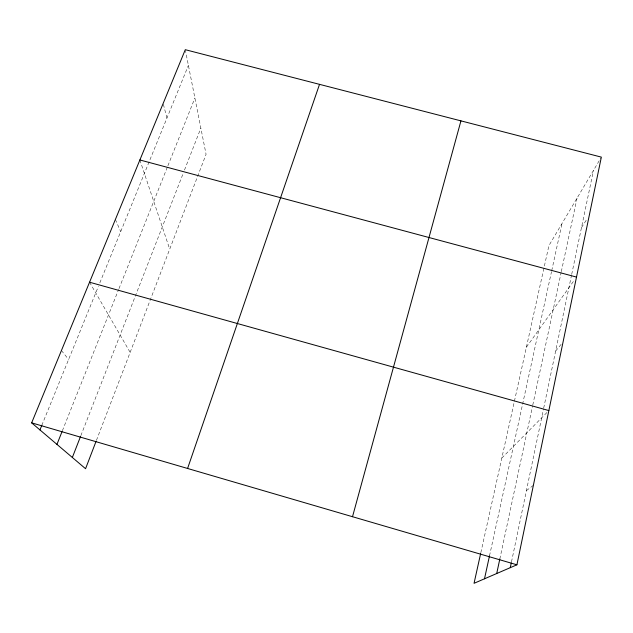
<?xml version="1.0" encoding="UTF-8"?>
<svg xmlns="http://www.w3.org/2000/svg" width="633" height="633" viewBox="0 0 633 633"><rect width="100%" height="100%" fill="white"/><g stroke="black" fill="none" stroke-linecap="round" stroke-linejoin="round"><path stroke-width="0.47" stroke-dasharray="3.17 2.37" d="M511.496 561.89L543.478 409.14M543.676 408.174L571.488 275.331M571.694 274.382L593.453 170.451M499.809 559.074L532.551 406.054M532.757 405.104L561.115 272.609M561.313 271.66L577.051 198.129M489.507 555.853L551.509 271.636M551.715 270.679L562.001 223.52M480.835 552.68L548.914 245.612L600.859 157.949M96.445 440.331L206.073 154.31L185.469 50.608M80.858 435.654L183.064 173.695M184.488 170.048L200.867 128.072M62.39 430.733L118.632 289.503M118.996 288.601L167.523 166.732M167.887 165.814L194.893 98.012M41.802 425.336L98.344 286.496M99.84 282.84L188.405 65.373M581.482 227.611L587.179 218.765M526.387 347.224L574.329 280.134M555.632 351.062L562.444 342.762M501.811 458.063L548.858 410.572M526.427 490.591L533.366 485.384M61.433 350.516L68.617 359.497M89.554 282.215L130.153 352.391M115.388 219.477L120.689 231.638M139.885 159.967L169.715 249.165M163.393 104.358L166.938 118.086"/><path stroke-width="0.95" d="M480.629 553.638L474.046 583.31L516.916 564.802L601.35 157.119L185.287 49.691L31.65 422.86L85.566 468.713L96.097 441.248M510.285 567.666L511.29 562.848M496.715 573.522L499.809 559.074M484.498 578.799L489.507 555.853M352.51 516.718L460.943 120.863M187.582 468.475L319.523 84.347M72.344 457.469L80.502 436.564M56.954 444.382L62.026 431.643M39.942 429.91L41.802 425.336M139.885 159.967L576.505 277.088M89.554 282.215L548.858 410.572M31.65 422.86L516.916 564.802"/></g></svg>
